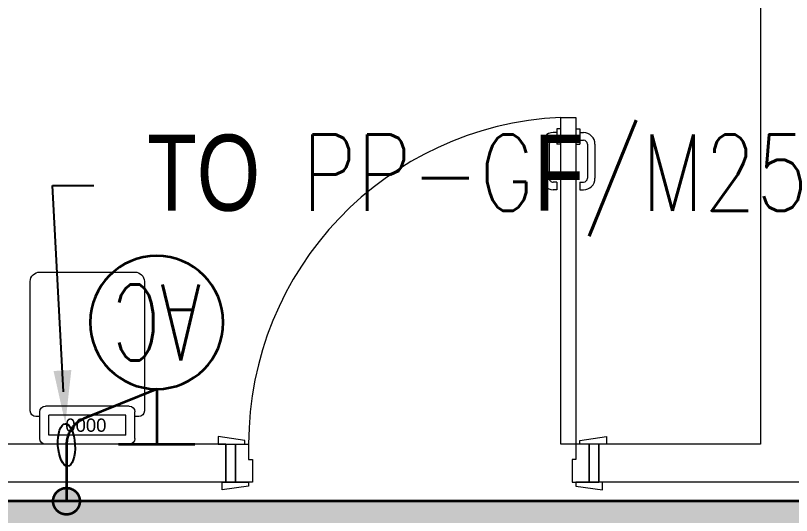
# Model space of a CAD drawing. Header units: inches. Extents: x -12418 to 57169, y -29325 to 19878.
# Drawn here: x 43225 to 45264, y -7035 to -5720 of the extents above; entities that cross this region are included whole.
import ezdxf
from ezdxf import colors
from ezdxf.entities.mleader import LeaderData, LeaderLine
from ezdxf.enums import TextEntityAlignment as Align
from ezdxf.math import Vec2, Vec3

# ---------------------------------------------------------------- set-up
doc = ezdxf.new("R2010")
doc.units = ezdxf.units.IN
doc.header["$LTSCALE"] = 25
doc.header["$MEASUREMENT"] = 0
doc.linetypes.add('DASHDOT', pattern=[25.4, 12.7, -6.35, 0, -6.35])
doc.linetypes.add('HIDDEN', pattern=[9.525, 6.35, -3.175])
doc.layers.get('0').update_dxf_attribs({"color": 8})
for name, color, linetype, lineweight in [('00-Ground Floor$0$LOADING', 253, 'Continuous', 5), ('00-Ground Floor$0$Walls', 251, 'Continuous', 5), ('00-Ground Floor$0$Wooden Joinery', 251, 'Continuous', 5), ('E-LITE-CIRC @ 100', 6, 'Continuous', 25), ('E-LITE-CLNG-CNDT', 6, 'DASHDOT', 35), ('E-POWR-CIRC-NUMB', 6, 'Continuous', 25), ('E-POWR-CLNG-CNDT', 6, 'DASHDOT', 35), ('E-POWR-FLOR-CNDT', 6, 'HIDDEN', 25), ('E-POWR-WALL @ 100', 4, 'Continuous', 35), ('T-CABL-TRAY', 60, 'Continuous', 35)]:
    doc.layers.add(name, color=color, linetype=linetype, lineweight=lineweight)
doc.layers.add('E-POWR-IDEN', color=101, linetype='Continuous')
doc.styles.add('00-Ground Floor$0$Standard', font='arial.ttf')
doc.styles.add('DC_Simplex', font='SIMPLEX.shx', dxfattribs={"width": 0.7})

# ---------------------------------------------------------------- blocks, each defined once
blk = doc.blocks.new('00-Ground Floor$0$A$C72370EFE')
at = {"layer": '00-Ground Floor$0$Wooden Joinery'}
for p, q in [((-0.01, -0.04), (-0.02, -0.04)), ((-0.01, -0.03), (-0.01, -0.07)), ((0, -0.03), (-0.01, -0.03)), ((0.04, -0.03), (0.05, -0.03)), ((0.05, -0.03), (0.05, -0.07)), ((0.05, -0.04), (0.06, -0.04)), ((-0.01, -0.06), (-0.02, -0.06)), ((0.05, -0.06), (0.06, -0.06)), ((-0.05, -0.07), (-0.05, -0.16)), ((-0.03, -0.07), (-0.03, -0.16)), ((0, -0.07), (-0.01, -0.07)), ((0.04, -0.07), (0.05, -0.07)), ((0.07, -0.07), (0.07, -0.16)), ((0.09, -0.07), (0.09, -0.16)), ((-0.01, -0.17), (-0.02, -0.17)), ((-0.01, -0.17), (-0.01, -0.19)), ((0.05, -0.17), (0.06, -0.17)), ((0.05, -0.17), (0.05, -0.19)), ((-0.01, -0.19), (-0.02, -0.19)), ((0.05, -0.19), (0.06, -0.19))]:
    blk.add_line(p, q, dxfattribs=at)
for centre, radius, start, end in [((-0.02, -0.07), 0.03, 90, 180), ((0.06, -0.07), 0.03, 0, 90), ((-0.02, -0.07), 0.01, 90, 180), ((0.06, -0.07), 0.01, 0, 90), ((-0.02, -0.16), 0.03, 180, 270), ((-0.02, -0.16), 0.01, 180, 270), ((0.06, -0.16), 0.01, 270, 0), ((0.06, -0.16), 0.03, 270, 0)]:
    blk.add_arc(centre, radius, start, end, dxfattribs=at)
blk = doc.blocks.new('00-Ground Floor$0$A$C5DAD61B4')
at = {"layer": '00-Ground Floor$0$Wooden Joinery'}
for points in [[(80, 959.1), (80, 969.1), (10, 979.1), (10, 959.1)], [(940, 959.1), (940, 969.1), (1010, 979.1), (1010, 959.1)], [(70, 859.1), (70, 849.1), (0, 839.1), (0, 859.1)], [(120, 859.1), (120, 0), (80, 0), (80, 859.1)], [(950, 859.1), (950, 849.1), (1020, 839.1), (1020, 859.1)]]:
    blk.add_lwpolyline(points, close=True, dxfattribs=at)
for points in [[(45, 859.1), (45, 959.1), (20, 959.1), (20, 859.1), (45, 859.1)], [(45, 859.1), (80, 859.1), (80, 899.1), (90, 899.1), (90, 959.1), (45, 959.1), (45, 859.1)], [(975, 859.1), (940, 859.1), (940, 899.1), (930, 899.1), (930, 959.1), (975, 959.1), (975, 859.1)], [(975, 859.1), (975, 959.1), (1000, 959.1), (1000, 859.1), (975, 859.1)]]:
    blk.add_lwpolyline(points, dxfattribs=at)
blk.add_arc((80, 859.1), 860, 272.666, 0, dxfattribs=at)
at = {"layer": '00-Ground Floor$0$Wooden Joinery', "xscale": 999.9999999998854, "yscale": 999.9999999998854, "zscale": 999.9999999998854, "rotation": 180}
blk.add_blockref('00-Ground Floor$0$A$C72370EFE', (120, 0), dxfattribs=at)
blk = doc.blocks.new('00-Ground Floor$0$HF13461A-P')
at = {"layer": '00-Ground Floor$0$LOADING'}
for p, q in [((0.2579, 0.4503), (0.0379, 0.4503)), ((0.0229, 0.4353), (0.0229, 0.3653)), ((0.2729, 0.4353), (0.2729, 0.3653)), ((0.2493, 0.4266), (0.0466, 0.4266)), ((0.0466, 0.4266), (0.0466, 0.3739)), ((0.2493, 0.4266), (0.2493, 0.3739)), ((0.0229, 0.3778), (0.0129, 0.3778)), ((0.2493, 0.3739), (0.0466, 0.3739)), ((0.2829, 0.3778), (0.2729, 0.3778)), ((-0.0021, 0.3628), (-0.0021, 0.0228)), ((0.2579, 0.3503), (0.0379, 0.3503)), ((0.2979, 0.0228), (0.2979, 0.3628)), ((0.0229, -0.0022), (0.2729, -0.0022))]:
    blk.add_line(p, q, dxfattribs=at)
for centre, radius, start, end in [((0.0379, 0.4353), 0.015, 90, 180), ((0.2579, 0.4353), 0.015, 0, 90), ((0.0129, 0.3628), 0.015, 90, 180), ((0.2829, 0.3628), 0.015, 0, 90), ((0.0379, 0.3653), 0.015, 180, 270), ((0.2579, 0.3653), 0.015, 270, 0), ((0.0229, 0.0228), 0.025, 180, 270), ((0.2729, 0.0228), 0.025, 270, 0)]:
    blk.add_arc(centre, radius, start, end, dxfattribs=at)
at = {"layer": '00-Ground Floor$0$LOADING', "style": '00-Ground Floor$0$Standard'}
blk.add_text('0000', height=0.03477, dxfattribs=at).set_placement((0.0901, 0.3829))
blk = doc.blocks.new('00-Ground Floor')
at = {"layer": '00-Ground Floor$0$Walls'}
for p, q in [((45182.9, -2847.4, 0), (45182.9, -6847.4, 0)), ((43777.5, -6847.4, 0), (41799, -6847.4, 0)), ((43777.5, -6847.4, 0), (43777.5, -6947.4, 0)), ((45182.9, -6847.4, 0), (44757.5, -6847.4, 0)), ((44757.5, -6847.4, 0), (44757.5, -6947.4, 0)), ((43777.5, -6947.4, 0), (41206.6, -6947.4, 0)), ((45382.9, -6947.4, 0), (44757.5, -6947.4, 0))]:
    blk.add_line(p, q, dxfattribs=at)
at = {"layer": '00-Ground Floor$0$LOADING', "lineweight": 0, "xscale": -1000, "yscale": 1000, "zscale": 1000, "rotation": 180}
blk.add_blockref('00-Ground Floor$0$HF13461A-P', (43265.6, -6397.1, 0), dxfattribs=at)
at = {"layer": '00-Ground Floor$0$Wooden Joinery', "rotation": 180}
blk.add_blockref('00-Ground Floor$0$A$C5DAD61B4', (44777.5, -5988.4, 0), dxfattribs=at)
blk = doc.blocks.new('*U34')
for p, q in [((-1, 0), (1, 0)), ((0, -1.45), (0, 0))]:
    blk.add_line(p, q)
blk.add_circle((0, -3.2), 1.75)
at = {"layer": 'E-POWR-CIRC-NUMB', "style": 'DC_Simplex', "width": 0.7, "flags": 8}
blk.add_attdef('CIRCUIT', (3.364, 5.671), '', height=2, rotation=360, dxfattribs=at)
at = {"layer": 'E-POWR-IDEN', "style": 'DC_Simplex', "width": 0.7, "flags": 8}
blk.add_attdef('TYPE', text='', height=2, rotation=180, dxfattribs=at).set_placement((0, -3.2), align=Align.MIDDLE_CENTER)
blk = doc.blocks.new('ARR0W')
at = {"color": 45}
blk.add_ellipse((0, 0), major_axis=(0.4, 0), ratio=0.4, dxfattribs=at)
at = {"color": 45, "ltscale": 0.5}
blk.add_solid([(-1.4, 0.167), (-0.4, 0), (-1.4, -0.167)], dxfattribs=at)
blk = doc.blocks.new('*U47')
at = {"lineweight": 0}
h = blk.add_hatch(dxfattribs=at)
h.set_pattern_fill('HEX', color=253, scale=8, angle=90, style=0)
h.set_pattern_definition([(90, (5e-10, 4813.436), (-43.99409, 2e-12), [25.4, -50.8]), (210, (5e-10, 4813.436), (21.99705, -38.1), [25.4, -50.8]), (150, (5e-10, 4838.836), (-21.99705, -38.1), [25.4, -50.8])])
h.paths.add_polyline_path([(0, -8633.4), (150, -8633.4), (150, 0), (0, 0)])
at = {"color": 0}
blk.add_line((0, 0), (0, -8633.4), dxfattribs=at)
blk = doc.blocks.new('A$C767e6835')
at = {"layer": 'T-CABL-TRAY', "linetype": 'Continuous', "rotation": 270}
blk.add_blockref('*U47', (26383.4, -4150), dxfattribs=at)

msp = doc.modelspace()

# ---------------------------------------------------------------- hatches: boundary and pattern name
at = {"layer": 'E-POWR-CLNG-CNDT'}
h = msp.add_hatch(color=256, dxfattribs=at)
h.dxf.hatch_style = 1
h.paths.add_polyline_path([(43323.8, -6997.4, 1), (43393.8, -6997.4, 1)])

# ---------------------------------------------------------------- linework, layer by layer
at = {"layer": 'E-POWR-CLNG-CNDT', "elevation": 0}
msp.add_lwpolyline([(43595.9, -6702.4), (43405.5, -6780, 0.304878), (43358.8, -6849.5), (43358.8, -6997.4)], format="xyb", dxfattribs=at)
at = {"layer": 'E-POWR-CLNG-CNDT'}
msp.add_circle((43358.8, -6997.4, 0), 35, dxfattribs=at)

# ---------------------------------------------------------------- block references
at = {"layer": 'E-LITE-CLNG-CNDT'}
msp.add_blockref('00-Ground Floor', (0, 0), dxfattribs=at)
at = {"layer": 'E-POWR-FLOR-CNDT'}
msp.add_blockref('A$C767e6835', (20099.5, -2847.4, 0), dxfattribs=at)
at = {"layer": 'E-POWR-WALL @ 100'}
ref = msp.add_blockref('*U34', (43595.9, -6847.4, 0), dxfattribs=dict(at, xscale=-100, yscale=100, zscale=100, rotation=180))
ref.add_attrib('TYPE', 'AC', dxfattribs={"layer": 'E-POWR-IDEN', "height": 200, "rotation": 180, "style": 'DC_Simplex', "width": 0.7, "flags": 8}).set_placement((43595.9, -6527.4, 0), align=Align.MIDDLE_CENTER)

# ---------------------------------------------------------------- leaders
at = {"layer": 'E-LITE-CIRC @ 100'}
ml = msp.add_multileader_mtext('Standard', dxfattribs=at)
ml.set_content('{\\Fdc_el_romans|c0;\\W0.8;TO\\Fromans|c0; \\Fsimplex|c0;PP-G\\Fdc_el_romans|c0;F\\Fsimplex|c0;/M25}', color=256, style='DC_Simplex')
ml.set_leader_properties()
ml.set_arrow_properties(name='ARR0W')
ml.build(insert=Vec2(0, 0))
ml.multileader.update_dxf_attribs({"dogleg_length": 200, "arrow_head_size": 140, "scale": 100})
ctx = ml.context
ctx.base_point, ctx.scale, ctx.char_height, ctx.arrow_head_size, ctx.landing_gap_size, ctx.plane_origin, ctx.plane_x_axis, ctx.plane_y_axis = Vec3(43430.6, -6166.9, 0), 100, 200, 140, 140, Vec3(51436.8, -1108.2, 0), Vec3(1, -0.000001, 0), Vec3(0.000001, 1, 0)
notes = []
notes.append((ctx, [(0, (1, 1, 0), (43321.8, -6166.9, 0), (1, -0.000001, 0), 108.8, [(0, [(43358.8, -6849.5, 0)], 0, [])])]))
ctx.mtext.insert, ctx.mtext.text_direction, ctx.mtext.rotation, ctx.mtext.flow_direction = Vec3(43570.6, -6033.6, 0), Vec3(1, -0.000001, 0), 6.283185, 5
for ctx, leaders in notes:
    for number, flags, end, landing, length, lines in leaders:
        leader = LeaderData()
        leader.index, (leader.has_last_leader_line, leader.has_dogleg_vector, leader.attachment_direction) = number, flags
        leader.last_leader_point, leader.dogleg_vector, leader.dogleg_length = Vec3(end), Vec3(landing), length
        for number, points, colour, breaks in lines:
            line = LeaderLine()
            line.index, line.vertices, line.color, line.breaks = number, Vec3.list(points), colors.encode_raw_color(colour), breaks
            leader.lines.append(line)
        ctx.leaders.append(leader)

doc.saveas('drawing.dxf')
